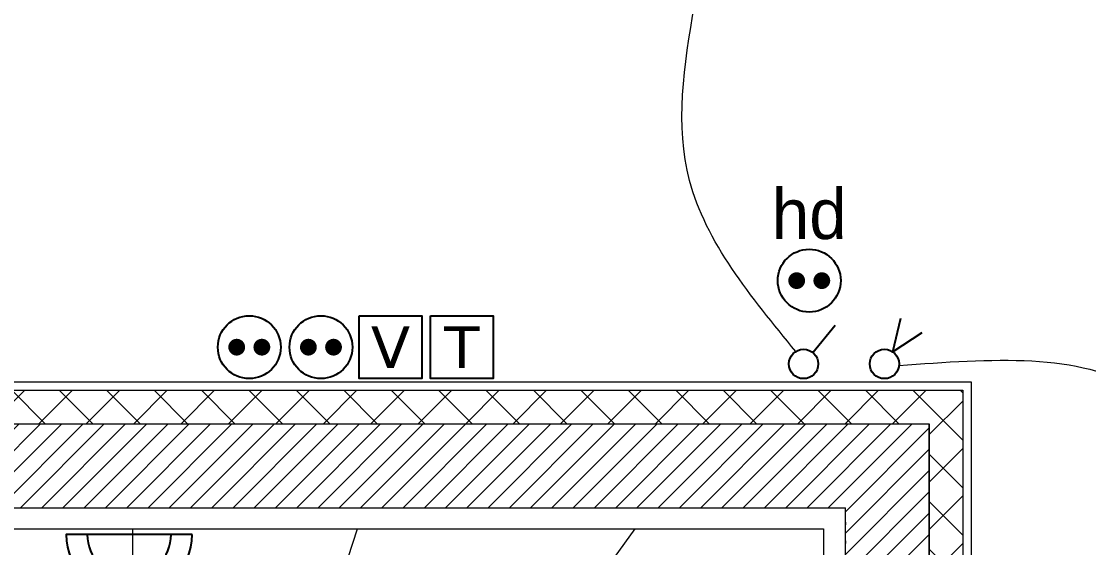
# Model space of a CAD drawing. Header units: centimetres. Extents: x 2738 to 7810, y 2495 to 5758.
# Drawn here: x 4803.4 to 5058, y 4879.9 to 5005.4 of the extents above; entities that cross this region are included whole.
import ezdxf

# ---------------------------------------------------------------- set-up
doc = ezdxf.new("R2010")
doc.units = ezdxf.units.CM
doc.header["$LTSCALE"] = 12.7
doc.linetypes.add('ISO-07', pattern=[0.34999999999999987, 0.05, -0.2999999999999999])
for name, color, linetype, lineweight in [('B GÈnÈral', 7, 'Continuous', 5), ('B Général', 7, 'Continuous', 5), ('prlm-ELEC-CFA', 1, 'Continuous', 25), ('prlm-ELEC-CFO', 1, 'Continuous', 25)]:
    doc.layers.add(name, color=color, linetype=linetype, lineweight=lineweight)
doc.styles.add('prlm-elec-cfo', font='comic.ttf', dxfattribs={"height": 12})
pattern_1 = [(45, (0, 0), (2.425347222222122, -2.645833333333339), [])]

# ---------------------------------------------------------------- blocks, each defined once
blk = doc.blocks.new('Groupe-16-1')
at = {"layer": 'B Général', "color": 7}
for p, q in [((4829.964720109675, 4734.388904511887), (4829.964720109675, 4884.388904511887)), ((4834.599975025305, 4733.654752256312), (4883.576469988286, 4884.388904511887)), ((4838.781498894033, 4731.52415942753), (4949.844237230675, 4884.388904511887))]:
    blk.add_line(p, q, dxfattribs=at)
at = {"layer": 'B Général', "color": 7, "linetype": 'ISO-07', "flags": 128}
blk.add_lwpolyline([(4829.964720109675, 4549.388904511887), (4659.964720109675, 4549.388904511887), (4659.964720109675, 4889.388904511887), (4999.964720109675, 4889.388904511887), (4999.964720109675, 4688.175789757788)], dxfattribs=at)
at = {"layer": 'B Général', "color": 7, "flags": 128}
blk.add_lwpolyline([(4829.840753167526, 4551.888904511887), (4829.840753167526, 4554.636838396184), (4664.964720109675, 4554.636838396184), (4664.964720109675, 4884.388904511887), (4994.716786225377, 4884.388904511887), (4994.716786225377, 4688.736011949903), (4997.464720109675, 4688.736011949903), (4997.464720109675, 4551.888904511887)], close=True, dxfattribs=at)
blk = doc.blocks.new('xi.VV')
at = {"layer": 'prlm-ELEC-CFO', "color": 0}
blk.add_lwpolyline([(6.946850671020109, 3.42067416108502), (0.007517527228663251, -1.132967844988527), (1.913149601612603, 6.945309594978434)], dxfattribs=at)
blk.add_circle((-2.000000000000001, -4), 3.5, dxfattribs=at)
blk = doc.blocks.new('xi.SA')
at = {"layer": 'prlm-ELEC-CFO', "color": 0}
blk.add_lwpolyline([(0.1999519872527831, -1.277829679505246), (5.500000000000002, 5.280328626265042)], dxfattribs=at)
blk.add_circle((-2.000000000000001, -4.000000000000004), 3.5, dxfattribs=at)
blk = doc.blocks.new('xi.PCHD')
at = {"color": 0, "lineweight": 5}
blk.add_wipeout([(-7.500000000000002, -7.5), (7.499999999999995, -7.5), (7.4999999999999964, 7.4999999999999964), (-7.499999999999998, 7.4999999999999964)], dxfattribs=at).dxf.layer = 'prlm-ELEC-CFO'
at = {"layer": 'prlm-ELEC-CFO', "color": 0, "linetype": 'ByBlock', "lineweight": 5, "const_width": 2}
for points in [[(-4.000000000000002, 0, 1), (-2.000000000000002, 0, 1)], [(1.999999999999998, 0, 1), (3.999999999999998, 0, 1)]]:
    blk.add_lwpolyline(points, format="xyb", close=True, dxfattribs=at)
at = {"layer": 'prlm-ELEC-CFO', "color": 0, "linetype": 'ByBlock', "lineweight": -2}
blk.add_circle((-3.552713678800501e-15, 0), 7.5, dxfattribs=at)
blk = doc.blocks.new('xi.PC')
at = {"color": 0, "lineweight": 5}
blk.add_wipeout([(-7.500000000000002, -7.5), (7.499999999999995, -7.5), (7.4999999999999964, 7.4999999999999964), (-7.499999999999998, 7.4999999999999964)], dxfattribs=at).dxf.layer = 'prlm-ELEC-CFO'
at = {"layer": 'prlm-ELEC-CFO', "color": 0, "linetype": 'ByBlock', "lineweight": 5, "const_width": 2}
for points in [[(-4.000000000000002, 0, 1), (-2.000000000000002, 0, 1)], [(1.999999999999998, 0, 1), (3.999999999999998, 0, 1)]]:
    blk.add_lwpolyline(points, format="xyb", close=True, dxfattribs=at)
at = {"layer": 'prlm-ELEC-CFO', "color": 0, "linetype": 'ByBlock', "lineweight": -2}
blk.add_circle((-3.552713678800501e-15, 0), 7.5, dxfattribs=at)
blk = doc.blocks.new('xi.TV')
at = {"layer": 'prlm-ELEC-CFA', "color": 0, "linetype": 'ByBlock', "lineweight": -2, "flags": 128}
blk.add_lwpolyline([(-7.499999999999999, 7.5), (7.500000000000002, 7.5), (7.499999999999998, -7.5), (-7.500000000000002, -7.5)], close=True, dxfattribs=at)
at = {"layer": 'prlm-ELEC-CFA', "color": 0, "linetype": 'ByBlock', "insert": (-1.77635683940025e-15, 3.637978807091713e-12), "char_height": 10, "width": 11.36, "attachment_point": 5}
blk.add_mtext('{\\fVerdana|b0|i0|c0|p34;V}', dxfattribs=at)
blk = doc.blocks.new('xi.TEL')
at = {"layer": 'prlm-ELEC-CFA', "color": 0, "linetype": 'ByBlock', "lineweight": -2, "flags": 128}
blk.add_lwpolyline([(-7.499999999999999, 7.5), (7.500000000000002, 7.5), (7.499999999999998, -7.5), (-7.500000000000002, -7.5)], close=True, dxfattribs=at)
at = {"layer": 'prlm-ELEC-CFA', "color": 0, "linetype": 'ByBlock', "insert": (-1.77635683940025e-15, 3.637978807091713e-12), "char_height": 10, "width": 11.36, "attachment_point": 5}
blk.add_mtext('{\\fVerdana|b0|i0|c0|p34;T}', dxfattribs=at)
blk = doc.blocks.new('xi.lumC')
at = {"layer": 'prlm-ELEC-CFO', "color": 0, "linetype": 'ByBlock', "flags": 128}
blk.add_lwpolyline([(-14.99999081525029, 2.664535259100376e-15), (14.99999081525029, -1.009281552826462e-15, 0.9999999999999999)], format="xyb", close=True, dxfattribs=at)
at = {"layer": 'prlm-ELEC-CFO', "color": 0}
for points in [[(6.123031769111886e-16, 10), (9.184542029816406e-16, 14.99999081525029)], [(-8.485281374241412, 8.485281374235727), (-9.19238815542796, 9.192388155422275)], [(8.485281374241413, 8.485281374235726), (9.192388155427961, 9.192388155422273)]]:
    blk.add_lwpolyline(points, dxfattribs=at)
blk.add_arc((0, 0), 10, 0, 180, dxfattribs=at)

msp = doc.modelspace()

# ---------------------------------------------------------------- hatches: boundary and pattern name
at = {"layer": 'B GÈnÈral', "linetype": 'Continuous', "lineweight": 5, "true_color": 0x808080}
h = msp.add_hatch(dxfattribs=at)
h.set_pattern_fill('02_ISOLANT', color=8, style=0, pattern_type=2)
h.set_pattern_definition([(44.99999999999999, (0, 0), (-5.656854249492381, 5.656854249492381), []), (135, (0, 0), (5.65685424949238, 5.656854249492379), [])])
h.paths.add_polyline_path([(4633.964720111144, 4917.38890450542), (4641.964720111144, 4909.38890450542), (5019.964720111156, 4909.38890450542), (5027.964720111156, 4917.38890450542)])
h = msp.add_hatch(dxfattribs=at)
h.set_pattern_fill('02_ISOLANT', color=8, angle=-90, style=0, pattern_type=2)
h.set_pattern_definition([(-45.00000000000001, (0, 0), (5.65685424949238, 5.656854249492381), []), (45, (0, 0), (5.656854249492379, -5.65685424949238), [])])
h.paths.add_polyline_path([(5027.964720111156, 4917.38890450542), (5019.964720111156, 4909.38890450542), (5019.964720111156, 4707.88851183086), (5027.964720111156, 4707.88851183086)])
at = {"layer": 'B GÈnÈral', "linetype": 'Continuous', "lineweight": 5}
h = msp.add_hatch(dxfattribs=at)
h.set_pattern_fill('50_BETON', style=0, pattern_type=2)
h.set_pattern_definition(pattern_1)
h.paths.add_polyline_path([(4999.96471996816, 4889.388904505584), (5019.96471996816, 4909.388904505583), (4641.964720093906, 4909.388904505583), (4659.964720093907, 4889.388904505584)])
h = msp.add_hatch(dxfattribs=at)
h.set_pattern_fill('50_BETON', style=0, pattern_type=2)
h.set_pattern_definition(pattern_1)
h.paths.add_polyline_path([(5019.96471996816, 4909.388904505583), (4999.96471996816, 4889.388904505584), (4999.96471996816, 4687.388904512047), (5019.964719968159, 4687.388904512047)])

# ---------------------------------------------------------------- linework, layer by layer
at = {"layer": 'B Général', "color": 7, "linetype": 'Continuous', "lineweight": 5}
for p, q in [((4631.964720111144, 4919.38890450542), (5029.964720111156, 4919.38890450542)), ((5029.964720111156, 4919.38890450542), (5029.964720111156, 4707.88851183086)), ((4633.964720111144, 4917.38890450542), (5027.964720111156, 4917.38890450542)), ((5027.964720111156, 4917.38890450542), (5027.964720111156, 4707.88851183086)), ((4641.964720093906, 4909.388904505583), (5019.96471996816, 4909.388904505583)), ((4641.964720111144, 4909.38890450542), (5019.964720111156, 4909.38890450542)), ((5019.96471996816, 4687.388904512047), (5019.96471996816, 4909.388904505583)), ((5019.964720111156, 4909.38890450542), (5019.964720111156, 4707.88851183086)), ((4659.964720093908, 4889.388904505583), (4999.964719968159, 4889.388904505583)), ((4999.96471996816, 4687.388904512047), (4999.96471996816, 4889.388904505584))]:
    msp.add_line(p, q, dxfattribs=at)
at = {"layer": 'B Général', "color": 7, "linetype": 'Continuous', "lineweight": 13}
for p, q in [((4631.964720111144, 4919.38890450542), (5029.964720111156, 4919.38890450542)), ((5029.964720111156, 4919.38890450542), (5029.964720111156, 4707.88851183086)), ((4641.964720111144, 4909.38890450542), (5019.964720111156, 4909.38890450542)), ((5019.964720111156, 4909.38890450542), (5019.964720111156, 4707.88851183086))]:
    msp.add_line(p, q, dxfattribs=at)
at = {"layer": 'B Général', "color": 7, "linetype": 'Continuous', "lineweight": 18}
for p, q in [((4641.964720093906, 4909.388904505583), (5019.96471996816, 4909.388904505583)), ((5019.96471996816, 4687.388904512047), (5019.96471996816, 4909.388904505583)), ((4659.964720093908, 4889.388904505583), (4999.964719968159, 4889.388904505583)), ((4999.96471996816, 4687.388904512047), (4999.96471996816, 4889.388904505584))]:
    msp.add_line(p, q, dxfattribs=at)
at = {"layer": 'prlm-ELEC-CFO', "lineweight": 13}
for points in [[(4988.150617425895, 4926.641974333895), (4962.793227725811, 4967.431054915294), (4968.66091368096, 5052.93500586064), (4955.658305875007, 5095.49561331567)], [(5012.758622220276, 4923.307047490532), (5069.760577503035, 4917.371450122368), (5093.380007546299, 4850.843338385322)]]:
    msp.add_spline(points, degree=3, dxfattribs=at)

# ---------------------------------------------------------------- block references
at = {"layer": 'B Général', "color": 7}
msp.add_blockref('Groupe-16-1', (0, 0), dxfattribs=at)
at = {"layer": 'prlm-ELEC-CFA'}
for name, p in [('xi.TV', (4891.455281518995, 4927.669541660066)), ('xi.TEL', (4908.4756326888, 4927.669541648357))]:
    msp.add_blockref(name, p, dxfattribs=at)
at = {"layer": 'prlm-ELEC-CFO'}
for name, p in [('xi.SA', (4991.998492776902, 4927.669541544555)), ('xi.VV', (5011.277444535869, 4927.669541531292))]:
    msp.add_blockref(name, p, dxfattribs=at)
at = {"layer": 'prlm-ELEC-CFO', "rotation": 180}
msp.add_blockref('xi.lumC', (4829.109857484733, 4883.000800100476), dxfattribs=at)

# ---------------------------------------------------------------- next in the draw order: block references
at = {"layer": 'prlm-ELEC-CFO'}
for name, p in [('xi.PCHD', (4991.34701733122, 4943.534707843919)), ('xi.PC', (4857.764947935512, 4927.669541683244)), ('xi.PC', (4874.863633307103, 4927.66954167148))]:
    msp.add_blockref(name, p, dxfattribs=at)

# ---------------------------------------------------------------- next in the draw order: texts
at = {"layer": 'prlm-ELEC-CFO', "lineweight": 20, "insert": (4991.347017342112, 4959.366832346476), "char_height": 12, "attachment_point": 5, "line_spacing_factor": 0.8, "style": 'prlm-elec-cfo', "bg_fill": 3, "box_fill_scale": 1.1, "bg_fill_color": 256, "bg_fill_transparency": 0}
msp.add_mtext('hd', dxfattribs=at)

doc.saveas('drawing.dxf')
